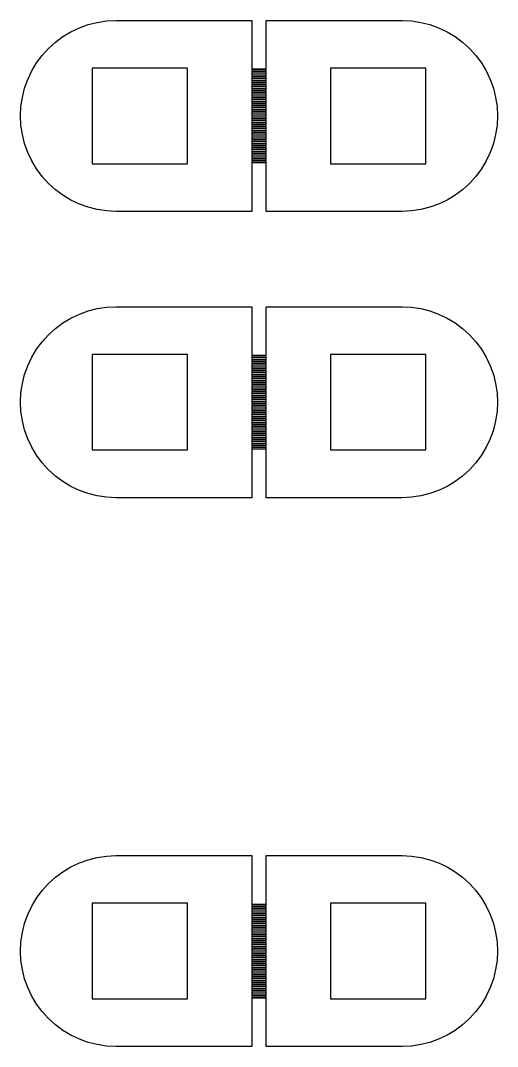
# Model space of a CAD drawing. Extents: x -16 to 83, y -18 to 83.
# Drawn here: x 18.5 to 28.5, y 7 to 28.5 of the extents above; entities that cross this region are included whole.
import ezdxf

# ---------------------------------------------------------------- set-up
doc = ezdxf.new("R2010")
doc.units = 0

msp = doc.modelspace()

# ---------------------------------------------------------------- linework, layer by layer
for p, q in [((19.7346, 28.3477), (19.9194, 28.4139)), ((19.9194, 28.4139), (20.1098, 28.4616)), ((20.1098, 28.4616), (20.304, 28.4904)), ((20.304, 28.4904), (20.5, 28.5)), ((20.5, 28.5), (23.35, 28.5)), ((23.35, 28.5), (23.35, 27.485)), ((23.65, 27.485), (23.65, 28.5)), ((23.65, 28.5), (26.5, 28.5)), ((26.5, 28.5), (26.696, 28.4904)), ((26.696, 28.4904), (26.8902, 28.4616)), ((26.8902, 28.4616), (27.0806, 28.4139)), ((27.0806, 28.4139), (27.2654, 28.3477)), ((19.3889, 28.1629), (19.5572, 28.2638)), ((19.5572, 28.2638), (19.7346, 28.3477)), ((27.2654, 28.3477), (27.4428, 28.2638)), ((27.4428, 28.2638), (27.6111, 28.1629)), ((19.0858, 27.9142), (19.2312, 28.046)), ((19.2312, 28.046), (19.3889, 28.1629)), ((27.6111, 28.1629), (27.7688, 28.046)), ((27.7688, 28.046), (27.9142, 27.9142)), ((18.8371, 27.6111), (18.954, 27.7688)), ((18.954, 27.7688), (19.0858, 27.9142)), ((27.9142, 27.9142), (28.046, 27.7688)), ((28.046, 27.7688), (28.1629, 27.6111)), ((18.7362, 27.4428), (18.8371, 27.6111)), ((28.1629, 27.6111), (28.2638, 27.4428)), ((18.6523, 27.2654), (18.7362, 27.4428)), ((22, 27.5), (20, 27.5)), ((20, 27.5), (20, 25.5)), ((22, 25.5), (22, 27.5)), ((23.35, 27.485), (23.65, 27.485)), ((23.65, 27.475), (23.35, 27.475)), ((23.35, 27.475), (23.35, 27.445)), ((23.35, 27.445), (23.65, 27.445)), ((23.65, 27.435), (23.35, 27.435)), ((23.35, 27.435), (23.35, 27.405)), ((23.35, 27.405), (23.65, 27.405)), ((23.65, 27.395), (23.35, 27.395)), ((23.35, 27.395), (23.35, 27.365)), ((23.35, 27.365), (23.65, 27.365)), ((23.65, 27.355), (23.35, 27.355)), ((23.35, 27.355), (23.35, 27.325)), ((23.35, 27.325), (23.65, 27.325)), ((23.65, 27.315), (23.35, 27.315)), ((23.35, 27.315), (23.35, 27.285)), ((23.65, 27.445), (23.65, 27.475)), ((23.65, 27.405), (23.65, 27.435)), ((23.65, 27.365), (23.65, 27.395)), ((23.65, 27.325), (23.65, 27.355)), ((23.65, 27.285), (23.65, 27.315)), ((27, 27.5), (25, 27.5)), ((25, 27.5), (25, 25.5)), ((27, 25.5), (27, 27.5)), ((28.2638, 27.4428), (28.3477, 27.2654)), ((18.5861, 27.0806), (18.6523, 27.2654)), ((23.35, 27.285), (23.65, 27.285)), ((23.65, 27.275), (23.35, 27.275)), ((23.35, 27.275), (23.35, 27.245)), ((23.35, 27.245), (23.65, 27.245)), ((23.65, 27.235), (23.35, 27.235)), ((23.35, 27.235), (23.35, 27.205)), ((23.35, 27.205), (23.65, 27.205)), ((23.65, 27.195), (23.35, 27.195)), ((23.35, 27.195), (23.35, 27.165)), ((23.35, 27.165), (23.65, 27.165)), ((23.65, 27.155), (23.35, 27.155)), ((23.35, 27.155), (23.35, 27.125)), ((23.35, 27.125), (23.65, 27.125)), ((23.65, 27.115), (23.35, 27.115)), ((23.35, 27.115), (23.35, 27.085)), ((23.65, 27.245), (23.65, 27.275)), ((23.65, 27.205), (23.65, 27.235)), ((23.65, 27.165), (23.65, 27.195)), ((23.65, 27.125), (23.65, 27.155)), ((23.65, 27.085), (23.65, 27.115)), ((28.3477, 27.2654), (28.4139, 27.0806)), ((18.5096, 26.696), (18.5384, 26.8902)), ((18.5384, 26.8902), (18.5861, 27.0806)), ((23.35, 27.085), (23.65, 27.085)), ((23.65, 27.075), (23.35, 27.075)), ((23.35, 27.075), (23.35, 27.045)), ((23.35, 27.045), (23.65, 27.045)), ((23.65, 27.035), (23.35, 27.035)), ((23.35, 27.035), (23.35, 27.005)), ((23.35, 27.005), (23.65, 27.005)), ((23.65, 26.995), (23.35, 26.995)), ((23.35, 26.995), (23.35, 26.965)), ((23.35, 26.965), (23.65, 26.965)), ((23.65, 26.955), (23.35, 26.955)), ((23.35, 26.955), (23.35, 26.925)), ((23.35, 26.925), (23.65, 26.925)), ((23.65, 26.915), (23.35, 26.915)), ((23.35, 26.915), (23.35, 26.885)), ((23.35, 26.885), (23.65, 26.885)), ((23.65, 26.875), (23.35, 26.875)), ((23.35, 26.875), (23.35, 26.845)), ((23.65, 27.045), (23.65, 27.075)), ((23.65, 27.005), (23.65, 27.035)), ((23.65, 26.965), (23.65, 26.995)), ((23.65, 26.925), (23.65, 26.955)), ((23.65, 26.885), (23.65, 26.915)), ((23.65, 26.845), (23.65, 26.875)), ((28.4139, 27.0806), (28.4616, 26.8902)), ((28.4616, 26.8902), (28.4904, 26.696)), ((18.5, 26.5), (18.5096, 26.696)), ((23.35, 26.845), (23.65, 26.845)), ((23.65, 26.835), (23.35, 26.835)), ((23.35, 26.835), (23.35, 26.805)), ((23.35, 26.805), (23.65, 26.805)), ((23.65, 26.795), (23.35, 26.795)), ((23.35, 26.795), (23.35, 26.765)), ((23.35, 26.765), (23.65, 26.765)), ((23.65, 26.755), (23.35, 26.755)), ((23.35, 26.755), (23.35, 26.725)), ((23.35, 26.725), (23.65, 26.725)), ((23.65, 26.715), (23.35, 26.715)), ((23.35, 26.715), (23.35, 26.685)), ((23.35, 26.685), (23.65, 26.685)), ((23.65, 26.675), (23.35, 26.675)), ((23.35, 26.675), (23.35, 26.645)), ((23.65, 26.805), (23.65, 26.835)), ((23.65, 26.765), (23.65, 26.795)), ((23.65, 26.725), (23.65, 26.755)), ((23.65, 26.685), (23.65, 26.715)), ((23.65, 26.645), (23.65, 26.675)), ((28.4904, 26.696), (28.5, 26.5)), ((18.5096, 26.304), (18.5, 26.5)), ((23.35, 26.645), (23.65, 26.645)), ((23.65, 26.635), (23.35, 26.635)), ((23.35, 26.635), (23.35, 26.605)), ((23.35, 26.605), (23.65, 26.605)), ((23.65, 26.595), (23.35, 26.595)), ((23.35, 26.595), (23.35, 26.565)), ((23.35, 26.565), (23.65, 26.565)), ((23.65, 26.555), (23.35, 26.555)), ((23.35, 26.555), (23.35, 26.525)), ((23.35, 26.525), (23.65, 26.525)), ((23.65, 26.515), (23.35, 26.515)), ((23.35, 26.515), (23.35, 26.485)), ((23.35, 26.485), (23.65, 26.485)), ((23.65, 26.475), (23.35, 26.475)), ((23.35, 26.475), (23.35, 26.445)), ((23.35, 26.445), (23.65, 26.445)), ((23.65, 26.605), (23.65, 26.635)), ((23.65, 26.565), (23.65, 26.595)), ((23.65, 26.525), (23.65, 26.555)), ((23.65, 26.485), (23.65, 26.515)), ((23.65, 26.445), (23.65, 26.475)), ((28.5, 26.5), (28.4904, 26.304)), ((18.5384, 26.1098), (18.5096, 26.304)), ((23.65, 26.435), (23.35, 26.435)), ((23.35, 26.435), (23.35, 26.405)), ((23.35, 26.405), (23.65, 26.405)), ((23.65, 26.395), (23.35, 26.395)), ((23.35, 26.395), (23.35, 26.365)), ((23.35, 26.365), (23.65, 26.365)), ((23.65, 26.355), (23.35, 26.355)), ((23.35, 26.355), (23.35, 26.325)), ((23.35, 26.325), (23.65, 26.325)), ((23.65, 26.315), (23.35, 26.315)), ((23.35, 26.315), (23.35, 26.285)), ((23.35, 26.285), (23.65, 26.285)), ((23.65, 26.275), (23.35, 26.275)), ((23.35, 26.275), (23.35, 26.245)), ((23.35, 26.245), (23.65, 26.245)), ((23.65, 26.235), (23.35, 26.235)), ((23.35, 26.235), (23.35, 26.205)), ((23.65, 26.405), (23.65, 26.435)), ((23.65, 26.365), (23.65, 26.395)), ((23.65, 26.325), (23.65, 26.355)), ((23.65, 26.285), (23.65, 26.315)), ((23.65, 26.245), (23.65, 26.275)), ((23.65, 26.205), (23.65, 26.235)), ((28.4904, 26.304), (28.4616, 26.1098)), ((18.5861, 25.9194), (18.5384, 26.1098)), ((23.35, 26.205), (23.65, 26.205)), ((23.65, 26.195), (23.35, 26.195)), ((23.35, 26.195), (23.35, 26.165)), ((23.35, 26.165), (23.65, 26.165)), ((23.65, 26.155), (23.35, 26.155)), ((23.35, 26.155), (23.35, 26.125)), ((23.35, 26.125), (23.65, 26.125)), ((23.65, 26.115), (23.35, 26.115)), ((23.35, 26.115), (23.35, 26.085)), ((23.35, 26.085), (23.65, 26.085)), ((23.65, 26.075), (23.35, 26.075)), ((23.35, 26.075), (23.35, 26.045)), ((23.35, 26.045), (23.65, 26.045)), ((23.65, 26.035), (23.35, 26.035)), ((23.35, 26.035), (23.35, 26.005)), ((23.65, 26.165), (23.65, 26.195)), ((23.65, 26.125), (23.65, 26.155)), ((23.65, 26.085), (23.65, 26.115)), ((23.65, 26.045), (23.65, 26.075)), ((23.65, 26.005), (23.65, 26.035)), ((28.4616, 26.1098), (28.4139, 25.9194)), ((18.6523, 25.7346), (18.5861, 25.9194)), ((23.35, 26.005), (23.65, 26.005)), ((23.65, 25.995), (23.35, 25.995)), ((23.35, 25.995), (23.35, 25.965)), ((23.35, 25.965), (23.65, 25.965)), ((23.65, 25.955), (23.35, 25.955)), ((23.35, 25.955), (23.35, 25.925)), ((23.35, 25.925), (23.65, 25.925)), ((23.65, 25.915), (23.35, 25.915)), ((23.35, 25.915), (23.35, 25.885)), ((23.35, 25.885), (23.65, 25.885)), ((23.65, 25.875), (23.35, 25.875)), ((23.35, 25.875), (23.35, 25.845)), ((23.35, 25.845), (23.65, 25.845)), ((23.65, 25.835), (23.35, 25.835)), ((23.35, 25.835), (23.35, 25.805)), ((23.35, 25.805), (23.65, 25.805)), ((23.65, 25.965), (23.65, 25.995)), ((23.65, 25.925), (23.65, 25.955)), ((23.65, 25.885), (23.65, 25.915)), ((23.65, 25.845), (23.65, 25.875)), ((23.65, 25.805), (23.65, 25.835)), ((28.4139, 25.9194), (28.3477, 25.7346)), ((18.7362, 25.5572), (18.6523, 25.7346)), ((23.65, 25.795), (23.35, 25.795)), ((23.35, 25.795), (23.35, 25.765)), ((23.35, 25.765), (23.65, 25.765)), ((23.65, 25.755), (23.35, 25.755)), ((23.35, 25.755), (23.35, 25.725)), ((23.35, 25.725), (23.65, 25.725)), ((23.65, 25.715), (23.35, 25.715)), ((23.35, 25.715), (23.35, 25.685)), ((23.35, 25.685), (23.65, 25.685)), ((23.65, 25.675), (23.35, 25.675)), ((23.35, 25.675), (23.35, 25.645)), ((23.35, 25.645), (23.65, 25.645)), ((23.65, 25.635), (23.35, 25.635)), ((23.35, 25.635), (23.35, 25.605)), ((23.35, 25.605), (23.65, 25.605)), ((23.65, 25.595), (23.35, 25.595)), ((23.35, 25.595), (23.35, 25.565)), ((23.65, 25.765), (23.65, 25.795)), ((23.65, 25.725), (23.65, 25.755)), ((23.65, 25.685), (23.65, 25.715)), ((23.65, 25.645), (23.65, 25.675)), ((23.65, 25.605), (23.65, 25.635)), ((23.65, 25.565), (23.65, 25.595)), ((28.3477, 25.7346), (28.2638, 25.5572)), ((18.8371, 25.3889), (18.7362, 25.5572)), ((18.954, 25.2312), (18.8371, 25.3889)), ((20, 25.5), (22, 25.5)), ((23.35, 25.565), (23.65, 25.565)), ((23.65, 25.555), (23.35, 25.555)), ((23.35, 25.555), (23.35, 25.525)), ((23.35, 25.525), (23.65, 25.525)), ((23.65, 25.515), (23.35, 25.515)), ((23.35, 25.515), (23.35, 24.5)), ((23.65, 25.525), (23.65, 25.555)), ((23.65, 24.5), (23.65, 25.515)), ((25, 25.5), (27, 25.5)), ((28.1629, 25.3889), (28.046, 25.2312)), ((28.2638, 25.5572), (28.1629, 25.3889)), ((19.0858, 25.0858), (18.954, 25.2312)), ((28.046, 25.2312), (27.9142, 25.0858)), ((19.2312, 24.954), (19.0858, 25.0858)), ((19.3889, 24.8371), (19.2312, 24.954)), ((27.7688, 24.954), (27.6111, 24.8371)), ((27.9142, 25.0858), (27.7688, 24.954)), ((19.5572, 24.7362), (19.3889, 24.8371)), ((19.7346, 24.6523), (19.5572, 24.7362)), ((27.4428, 24.7362), (27.2654, 24.6523)), ((27.6111, 24.8371), (27.4428, 24.7362)), ((19.9194, 24.5861), (19.7346, 24.6523)), ((20.1098, 24.5384), (19.9194, 24.5861)), ((20.304, 24.5096), (20.1098, 24.5384)), ((26.8902, 24.5384), (26.696, 24.5096)), ((27.0806, 24.5861), (26.8902, 24.5384)), ((27.2654, 24.6523), (27.0806, 24.5861)), ((20.5, 24.5), (20.304, 24.5096)), ((23.35, 24.5), (20.5, 24.5)), ((26.5, 24.5), (23.65, 24.5)), ((26.696, 24.5096), (26.5, 24.5)), ((19.7346, 22.3477), (19.9194, 22.4139)), ((19.9194, 22.4139), (20.1098, 22.4616)), ((20.1098, 22.4616), (20.304, 22.4904)), ((20.304, 22.4904), (20.5, 22.5)), ((20.5, 22.5), (23.35, 22.5)), ((23.35, 22.5), (23.35, 21.485)), ((23.65, 21.485), (23.65, 22.5)), ((23.65, 22.5), (26.5, 22.5)), ((26.5, 22.5), (26.696, 22.4904)), ((26.696, 22.4904), (26.8902, 22.4616)), ((26.8902, 22.4616), (27.0806, 22.4139)), ((27.0806, 22.4139), (27.2654, 22.3477)), ((19.2312, 22.046), (19.3889, 22.1629)), ((19.3889, 22.1629), (19.5572, 22.2638)), ((19.5572, 22.2638), (19.7346, 22.3477)), ((27.2654, 22.3477), (27.4428, 22.2638)), ((27.4428, 22.2638), (27.6111, 22.1629)), ((27.6111, 22.1629), (27.7688, 22.046)), ((19.0858, 21.9142), (19.2312, 22.046)), ((27.7688, 22.046), (27.9142, 21.9142)), ((18.8371, 21.6111), (18.954, 21.7688)), ((18.954, 21.7688), (19.0858, 21.9142)), ((27.9142, 21.9142), (28.046, 21.7688)), ((28.046, 21.7688), (28.1629, 21.6111)), ((18.7362, 21.4428), (18.8371, 21.6111)), ((22, 21.5), (20, 21.5)), ((20, 21.5), (20, 19.5)), ((22, 19.5), (22, 21.5)), ((27, 21.5), (25, 21.5)), ((25, 21.5), (25, 19.5)), ((27, 19.5), (27, 21.5)), ((28.1629, 21.6111), (28.2638, 21.4428)), ((18.6523, 21.2654), (18.7362, 21.4428)), ((23.35, 21.485), (23.65, 21.485)), ((23.65, 21.475), (23.35, 21.475)), ((23.35, 21.475), (23.35, 21.445)), ((23.35, 21.445), (23.65, 21.445)), ((23.65, 21.435), (23.35, 21.435)), ((23.35, 21.435), (23.35, 21.405)), ((23.35, 21.405), (23.65, 21.405)), ((23.65, 21.395), (23.35, 21.395)), ((23.35, 21.395), (23.35, 21.365)), ((23.35, 21.365), (23.65, 21.365)), ((23.65, 21.355), (23.35, 21.355)), ((23.35, 21.355), (23.35, 21.325)), ((23.35, 21.325), (23.65, 21.325)), ((23.65, 21.315), (23.35, 21.315)), ((23.35, 21.315), (23.35, 21.285)), ((23.35, 21.285), (23.65, 21.285)), ((23.65, 21.445), (23.65, 21.475)), ((23.65, 21.405), (23.65, 21.435)), ((23.65, 21.365), (23.65, 21.395)), ((23.65, 21.325), (23.65, 21.355)), ((23.65, 21.285), (23.65, 21.315)), ((28.2638, 21.4428), (28.3477, 21.2654)), ((18.5384, 20.8902), (18.5861, 21.0806)), ((18.5861, 21.0806), (18.6523, 21.2654)), ((23.65, 21.275), (23.35, 21.275)), ((23.35, 21.275), (23.35, 21.245)), ((23.35, 21.245), (23.65, 21.245)), ((23.65, 21.235), (23.35, 21.235)), ((23.35, 21.235), (23.35, 21.205)), ((23.35, 21.205), (23.65, 21.205)), ((23.65, 21.195), (23.35, 21.195)), ((23.35, 21.195), (23.35, 21.165)), ((23.35, 21.165), (23.65, 21.165)), ((23.65, 21.155), (23.35, 21.155)), ((23.35, 21.155), (23.35, 21.125)), ((23.35, 21.125), (23.65, 21.125)), ((23.65, 21.115), (23.35, 21.115)), ((23.35, 21.115), (23.35, 21.085)), ((23.35, 21.085), (23.65, 21.085)), ((23.65, 21.075), (23.35, 21.075)), ((23.35, 21.075), (23.35, 21.045)), ((23.65, 21.245), (23.65, 21.275)), ((23.65, 21.205), (23.65, 21.235)), ((23.65, 21.165), (23.65, 21.195)), ((23.65, 21.125), (23.65, 21.155)), ((23.65, 21.085), (23.65, 21.115)), ((23.65, 21.045), (23.65, 21.075)), ((28.3477, 21.2654), (28.4139, 21.0806)), ((28.4139, 21.0806), (28.4616, 20.8902)), ((18.5096, 20.696), (18.5384, 20.8902)), ((23.35, 21.045), (23.65, 21.045)), ((23.65, 21.035), (23.35, 21.035)), ((23.35, 21.035), (23.35, 21.005)), ((23.35, 21.005), (23.65, 21.005)), ((23.65, 20.995), (23.35, 20.995)), ((23.35, 20.995), (23.35, 20.965)), ((23.35, 20.965), (23.65, 20.965)), ((23.65, 20.955), (23.35, 20.955)), ((23.35, 20.955), (23.35, 20.925)), ((23.35, 20.925), (23.65, 20.925)), ((23.65, 20.915), (23.35, 20.915)), ((23.35, 20.915), (23.35, 20.885)), ((23.35, 20.885), (23.65, 20.885)), ((23.65, 20.875), (23.35, 20.875)), ((23.35, 20.875), (23.35, 20.845)), ((23.65, 21.005), (23.65, 21.035)), ((23.65, 20.965), (23.65, 20.995)), ((23.65, 20.925), (23.65, 20.955)), ((23.65, 20.885), (23.65, 20.915)), ((23.65, 20.845), (23.65, 20.875)), ((28.4616, 20.8902), (28.4904, 20.696)), ((18.5, 20.5), (18.5096, 20.696)), ((23.35, 20.845), (23.65, 20.845)), ((23.65, 20.835), (23.35, 20.835)), ((23.35, 20.835), (23.35, 20.805)), ((23.35, 20.805), (23.65, 20.805)), ((23.65, 20.795), (23.35, 20.795)), ((23.35, 20.795), (23.35, 20.765)), ((23.35, 20.765), (23.65, 20.765)), ((23.65, 20.755), (23.35, 20.755)), ((23.35, 20.755), (23.35, 20.725)), ((23.35, 20.725), (23.65, 20.725)), ((23.65, 20.715), (23.35, 20.715)), ((23.35, 20.715), (23.35, 20.685)), ((23.35, 20.685), (23.65, 20.685)), ((23.65, 20.675), (23.35, 20.675)), ((23.35, 20.675), (23.35, 20.645)), ((23.35, 20.645), (23.65, 20.645)), ((23.65, 20.805), (23.65, 20.835)), ((23.65, 20.765), (23.65, 20.795)), ((23.65, 20.725), (23.65, 20.755)), ((23.65, 20.685), (23.65, 20.715)), ((23.65, 20.645), (23.65, 20.675)), ((28.4904, 20.696), (28.5, 20.5)), ((18.5096, 20.304), (18.5, 20.5)), ((23.65, 20.635), (23.35, 20.635)), ((23.35, 20.635), (23.35, 20.605)), ((23.35, 20.605), (23.65, 20.605)), ((23.65, 20.595), (23.35, 20.595)), ((23.35, 20.595), (23.35, 20.565)), ((23.35, 20.565), (23.65, 20.565)), ((23.65, 20.555), (23.35, 20.555)), ((23.35, 20.555), (23.35, 20.525)), ((23.35, 20.525), (23.65, 20.525)), ((23.65, 20.515), (23.35, 20.515)), ((23.35, 20.515), (23.35, 20.485)), ((23.35, 20.485), (23.65, 20.485)), ((23.65, 20.475), (23.35, 20.475)), ((23.35, 20.475), (23.35, 20.445)), ((23.35, 20.445), (23.65, 20.445)), ((23.65, 20.435), (23.35, 20.435)), ((23.35, 20.435), (23.35, 20.405)), ((23.65, 20.605), (23.65, 20.635)), ((23.65, 20.565), (23.65, 20.595)), ((23.65, 20.525), (23.65, 20.555)), ((23.65, 20.485), (23.65, 20.515)), ((23.65, 20.445), (23.65, 20.475)), ((23.65, 20.405), (23.65, 20.435)), ((28.5, 20.5), (28.4904, 20.304)), ((18.5384, 20.1098), (18.5096, 20.304)), ((23.35, 20.405), (23.65, 20.405)), ((23.65, 20.395), (23.35, 20.395)), ((23.35, 20.395), (23.35, 20.365)), ((23.35, 20.365), (23.65, 20.365)), ((23.65, 20.355), (23.35, 20.355)), ((23.35, 20.355), (23.35, 20.325)), ((23.35, 20.325), (23.65, 20.325)), ((23.65, 20.315), (23.35, 20.315)), ((23.35, 20.315), (23.35, 20.285)), ((23.35, 20.285), (23.65, 20.285)), ((23.65, 20.275), (23.35, 20.275)), ((23.35, 20.275), (23.35, 20.245)), ((23.35, 20.245), (23.65, 20.245)), ((23.65, 20.235), (23.35, 20.235)), ((23.35, 20.235), (23.35, 20.205)), ((23.65, 20.365), (23.65, 20.395)), ((23.65, 20.325), (23.65, 20.355)), ((23.65, 20.285), (23.65, 20.315)), ((23.65, 20.245), (23.65, 20.275)), ((23.65, 20.205), (23.65, 20.235)), ((28.4904, 20.304), (28.4616, 20.1098)), ((18.5861, 19.9194), (18.5384, 20.1098)), ((23.35, 20.205), (23.65, 20.205)), ((23.65, 20.195), (23.35, 20.195)), ((23.35, 20.195), (23.35, 20.165)), ((23.35, 20.165), (23.65, 20.165)), ((23.65, 20.155), (23.35, 20.155)), ((23.35, 20.155), (23.35, 20.125)), ((23.35, 20.125), (23.65, 20.125)), ((23.65, 20.115), (23.35, 20.115)), ((23.35, 20.115), (23.35, 20.085)), ((23.35, 20.085), (23.65, 20.085)), ((23.65, 20.075), (23.35, 20.075)), ((23.35, 20.075), (23.35, 20.045)), ((23.35, 20.045), (23.65, 20.045)), ((23.65, 20.035), (23.35, 20.035)), ((23.35, 20.035), (23.35, 20.005)), ((23.35, 20.005), (23.65, 20.005)), ((23.65, 19.995), (23.35, 19.995)), ((23.35, 19.995), (23.35, 19.965)), ((23.65, 20.165), (23.65, 20.195)), ((23.65, 20.125), (23.65, 20.155)), ((23.65, 20.085), (23.65, 20.115)), ((23.65, 20.045), (23.65, 20.075)), ((23.65, 20.005), (23.65, 20.035)), ((23.65, 19.965), (23.65, 19.995)), ((28.4616, 20.1098), (28.4139, 19.9194)), ((18.6523, 19.7346), (18.5861, 19.9194)), ((23.35, 19.965), (23.65, 19.965)), ((23.65, 19.955), (23.35, 19.955)), ((23.35, 19.955), (23.35, 19.925)), ((23.35, 19.925), (23.65, 19.925)), ((23.65, 19.915), (23.35, 19.915)), ((23.35, 19.915), (23.35, 19.885)), ((23.35, 19.885), (23.65, 19.885)), ((23.65, 19.875), (23.35, 19.875)), ((23.35, 19.875), (23.35, 19.845)), ((23.35, 19.845), (23.65, 19.845)), ((23.65, 19.835), (23.35, 19.835)), ((23.35, 19.835), (23.35, 19.805)), ((23.35, 19.805), (23.65, 19.805)), ((23.65, 19.795), (23.35, 19.795)), ((23.35, 19.795), (23.35, 19.765)), ((23.65, 19.925), (23.65, 19.955)), ((23.65, 19.885), (23.65, 19.915)), ((23.65, 19.845), (23.65, 19.875)), ((23.65, 19.805), (23.65, 19.835)), ((23.65, 19.765), (23.65, 19.795)), ((28.4139, 19.9194), (28.3477, 19.7346)), ((18.7362, 19.5572), (18.6523, 19.7346)), ((23.35, 19.765), (23.65, 19.765)), ((23.65, 19.755), (23.35, 19.755)), ((23.35, 19.755), (23.35, 19.725)), ((23.35, 19.725), (23.65, 19.725)), ((23.65, 19.715), (23.35, 19.715)), ((23.35, 19.715), (23.35, 19.685)), ((23.35, 19.685), (23.65, 19.685)), ((23.65, 19.675), (23.35, 19.675)), ((23.35, 19.675), (23.35, 19.645)), ((23.35, 19.645), (23.65, 19.645)), ((23.65, 19.635), (23.35, 19.635)), ((23.35, 19.635), (23.35, 19.605)), ((23.35, 19.605), (23.65, 19.605)), ((23.65, 19.595), (23.35, 19.595)), ((23.35, 19.595), (23.35, 19.565)), ((23.35, 19.565), (23.65, 19.565)), ((23.65, 19.725), (23.65, 19.755)), ((23.65, 19.685), (23.65, 19.715)), ((23.65, 19.645), (23.65, 19.675)), ((23.65, 19.605), (23.65, 19.635)), ((23.65, 19.565), (23.65, 19.595)), ((28.3477, 19.7346), (28.2638, 19.5572)), ((18.8371, 19.3889), (18.7362, 19.5572)), ((18.954, 19.2312), (18.8371, 19.3889)), ((20, 19.5), (22, 19.5)), ((23.65, 19.555), (23.35, 19.555)), ((23.35, 19.555), (23.35, 19.525)), ((23.35, 19.525), (23.65, 19.525)), ((23.65, 19.515), (23.35, 19.515)), ((23.35, 19.515), (23.35, 18.5)), ((23.65, 19.525), (23.65, 19.555)), ((23.65, 18.5), (23.65, 19.515)), ((25, 19.5), (27, 19.5)), ((28.1629, 19.3889), (28.046, 19.2312)), ((28.2638, 19.5572), (28.1629, 19.3889)), ((19.0858, 19.0858), (18.954, 19.2312)), ((28.046, 19.2312), (27.9142, 19.0858)), ((19.2312, 18.954), (19.0858, 19.0858)), ((19.3889, 18.8371), (19.2312, 18.954)), ((27.7688, 18.954), (27.6111, 18.8371)), ((27.9142, 19.0858), (27.7688, 18.954)), ((19.5572, 18.7362), (19.3889, 18.8371)), ((19.7346, 18.6523), (19.5572, 18.7362)), ((27.4428, 18.7362), (27.2654, 18.6523)), ((27.6111, 18.8371), (27.4428, 18.7362)), ((19.9194, 18.5861), (19.7346, 18.6523)), ((20.1098, 18.5384), (19.9194, 18.5861)), ((20.304, 18.5096), (20.1098, 18.5384)), ((20.5, 18.5), (20.304, 18.5096)), ((23.35, 18.5), (20.5, 18.5)), ((26.5, 18.5), (23.65, 18.5)), ((26.696, 18.5096), (26.5, 18.5)), ((26.8902, 18.5384), (26.696, 18.5096)), ((27.0806, 18.5861), (26.8902, 18.5384)), ((27.2654, 18.6523), (27.0806, 18.5861)), ((20.1098, 10.9616), (20.304, 10.9904)), ((20.304, 10.9904), (20.5, 11)), ((20.5, 11), (23.35, 11)), ((23.35, 11), (23.35, 9.98499)), ((23.65, 9.98499), (23.65, 11)), ((23.65, 11), (26.5, 11)), ((26.5, 11), (26.696, 10.9904)), ((26.696, 10.9904), (26.8902, 10.9616)), ((19.3889, 10.6629), (19.5572, 10.7638)), ((19.5572, 10.7638), (19.7346, 10.8477)), ((19.7346, 10.8477), (19.9194, 10.9139)), ((19.9194, 10.9139), (20.1098, 10.9616)), ((26.8902, 10.9616), (27.0806, 10.9139)), ((27.0806, 10.9139), (27.2654, 10.8477)), ((27.2654, 10.8477), (27.4428, 10.7638)), ((27.4428, 10.7638), (27.6111, 10.6629)), ((19.0858, 10.4142), (19.2312, 10.546)), ((19.2312, 10.546), (19.3889, 10.6629)), ((27.6111, 10.6629), (27.7688, 10.546)), ((27.7688, 10.546), (27.9142, 10.4142)), ((18.954, 10.2688), (19.0858, 10.4142)), ((27.9142, 10.4142), (28.046, 10.2688)), ((18.7362, 9.94278), (18.8371, 10.1111)), ((18.8371, 10.1111), (18.954, 10.2688)), ((28.046, 10.2688), (28.1629, 10.1111)), ((28.1629, 10.1111), (28.2638, 9.94278)), ((18.6523, 9.76537), (18.7362, 9.94278)), ((22, 10), (20, 10)), ((20, 10), (20, 8)), ((22, 8), (22, 10)), ((23.35, 9.98499), (23.65, 9.98499)), ((23.65, 9.97499), (23.35, 9.97499)), ((23.35, 9.97499), (23.35, 9.94499)), ((23.35, 9.94499), (23.65, 9.94499)), ((23.65, 9.935), (23.35, 9.935)), ((23.35, 9.935), (23.35, 9.905)), ((23.35, 9.905), (23.65, 9.905)), ((23.65, 9.89499), (23.35, 9.89499)), ((23.35, 9.89499), (23.35, 9.86499)), ((23.65, 9.94499), (23.65, 9.97499)), ((23.65, 9.905), (23.65, 9.935)), ((23.65, 9.86499), (23.65, 9.89499)), ((27, 10), (25, 10)), ((25, 10), (25, 8)), ((27, 8), (27, 10)), ((28.2638, 9.94278), (28.3477, 9.76537)), ((18.5861, 9.58057), (18.6523, 9.76537)), ((23.35, 9.86499), (23.65, 9.86499)), ((23.65, 9.855), (23.35, 9.855)), ((23.35, 9.855), (23.35, 9.825)), ((23.35, 9.825), (23.65, 9.825)), ((23.65, 9.81499), (23.35, 9.81499)), ((23.35, 9.81499), (23.35, 9.78499)), ((23.35, 9.78499), (23.65, 9.78499)), ((23.65, 9.77499), (23.35, 9.77499)), ((23.35, 9.77499), (23.35, 9.745)), ((23.35, 9.745), (23.65, 9.745)), ((23.65, 9.73499), (23.35, 9.73499)), ((23.35, 9.73499), (23.35, 9.70499)), ((23.35, 9.70499), (23.65, 9.70499)), ((23.65, 9.69499), (23.35, 9.69499)), ((23.35, 9.69499), (23.35, 9.66499)), ((23.65, 9.825), (23.65, 9.855)), ((23.65, 9.78499), (23.65, 9.81499)), ((23.65, 9.745), (23.65, 9.77499)), ((23.65, 9.70499), (23.65, 9.73499)), ((23.65, 9.66499), (23.65, 9.69499)), ((28.3477, 9.76537), (28.4139, 9.58057)), ((18.5384, 9.39017), (18.5861, 9.58057)), ((23.35, 9.66499), (23.65, 9.66499)), ((23.65, 9.655), (23.35, 9.655)), ((23.35, 9.655), (23.35, 9.625)), ((23.35, 9.625), (23.65, 9.625)), ((23.65, 9.61499), (23.35, 9.61499)), ((23.35, 9.61499), (23.35, 9.58499)), ((23.35, 9.58499), (23.65, 9.58499)), ((23.65, 9.575), (23.35, 9.575)), ((23.35, 9.575), (23.35, 9.545)), ((23.35, 9.545), (23.65, 9.545)), ((23.65, 9.53499), (23.35, 9.53499)), ((23.35, 9.53499), (23.35, 9.50499)), ((23.35, 9.50499), (23.65, 9.50499)), ((23.65, 9.495), (23.35, 9.495)), ((23.35, 9.495), (23.35, 9.465)), ((23.35, 9.465), (23.65, 9.465)), ((23.65, 9.625), (23.65, 9.655)), ((23.65, 9.58499), (23.65, 9.61499)), ((23.65, 9.545), (23.65, 9.575)), ((23.65, 9.50499), (23.65, 9.53499)), ((23.65, 9.465), (23.65, 9.495)), ((28.4139, 9.58057), (28.4616, 9.39017)), ((18.5096, 9.19603), (18.5384, 9.39017)), ((23.65, 9.45499), (23.35, 9.45499)), ((23.35, 9.45499), (23.35, 9.42499)), ((23.35, 9.42499), (23.65, 9.42499)), ((23.65, 9.41499), (23.35, 9.41499)), ((23.35, 9.41499), (23.35, 9.38499)), ((23.35, 9.38499), (23.65, 9.38499)), ((23.65, 9.375), (23.35, 9.375)), ((23.35, 9.375), (23.35, 9.34499)), ((23.35, 9.34499), (23.65, 9.34499)), ((23.65, 9.33499), (23.35, 9.33499)), ((23.35, 9.33499), (23.35, 9.30499)), ((23.35, 9.30499), (23.65, 9.30499)), ((23.65, 9.295), (23.35, 9.295)), ((23.35, 9.295), (23.35, 9.265)), ((23.35, 9.265), (23.65, 9.265)), ((23.65, 9.25499), (23.35, 9.25499)), ((23.35, 9.25499), (23.35, 9.22499)), ((23.65, 9.42499), (23.65, 9.45499)), ((23.65, 9.38499), (23.65, 9.41499)), ((23.65, 9.34499), (23.65, 9.375)), ((23.65, 9.30499), (23.65, 9.33499)), ((23.65, 9.265), (23.65, 9.295)), ((23.65, 9.22499), (23.65, 9.25499)), ((28.4616, 9.39017), (28.4904, 9.19603)), ((18.5, 9), (18.5096, 9.19603)), ((23.35, 9.22499), (23.65, 9.22499)), ((23.65, 9.215), (23.35, 9.215)), ((23.35, 9.215), (23.35, 9.185)), ((23.35, 9.185), (23.65, 9.185)), ((23.65, 9.17499), (23.35, 9.17499)), ((23.35, 9.17499), (23.35, 9.14499)), ((23.35, 9.14499), (23.65, 9.14499)), ((23.65, 9.13499), (23.35, 9.13499)), ((23.35, 9.13499), (23.35, 9.105)), ((23.35, 9.105), (23.65, 9.105)), ((23.65, 9.09499), (23.35, 9.09499)), ((23.35, 9.09499), (23.35, 9.06499)), ((23.35, 9.06499), (23.65, 9.06499)), ((23.65, 9.05499), (23.35, 9.05499)), ((23.35, 9.05499), (23.35, 9.02499)), ((23.65, 9.185), (23.65, 9.215)), ((23.65, 9.14499), (23.65, 9.17499)), ((23.65, 9.105), (23.65, 9.13499)), ((23.65, 9.06499), (23.65, 9.09499)), ((23.65, 9.02499), (23.65, 9.05499)), ((28.4904, 9.19603), (28.5, 9)), ((18.5096, 8.80397), (18.5, 9)), ((23.35, 9.02499), (23.65, 9.02499)), ((23.65, 9.015), (23.35, 9.015)), ((23.35, 9.015), (23.35, 8.985)), ((23.35, 8.985), (23.65, 8.985)), ((23.65, 8.97501), (23.35, 8.97501)), ((23.35, 8.97501), (23.35, 8.94501)), ((23.35, 8.94501), (23.65, 8.94501)), ((23.65, 8.93501), (23.35, 8.93501)), ((23.35, 8.93501), (23.35, 8.90501)), ((23.35, 8.90501), (23.65, 8.90501)), ((23.65, 8.895), (23.35, 8.895)), ((23.35, 8.895), (23.35, 8.86501)), ((23.35, 8.86501), (23.65, 8.86501)), ((23.65, 8.85501), (23.35, 8.85501)), ((23.35, 8.85501), (23.35, 8.82501)), ((23.35, 8.82501), (23.65, 8.82501)), ((23.65, 8.815), (23.35, 8.815)), ((23.35, 8.815), (23.35, 8.785)), ((23.65, 8.985), (23.65, 9.015)), ((23.65, 8.94501), (23.65, 8.97501)), ((23.65, 8.90501), (23.65, 8.93501)), ((23.65, 8.86501), (23.65, 8.895)), ((23.65, 8.82501), (23.65, 8.85501)), ((23.65, 8.785), (23.65, 8.815)), ((28.5, 9), (28.4904, 8.80397)), ((18.5384, 8.60983), (18.5096, 8.80397)), ((18.5861, 8.41943), (18.5384, 8.60983)), ((23.35, 8.785), (23.65, 8.785)), ((23.65, 8.77501), (23.35, 8.77501)), ((23.35, 8.77501), (23.35, 8.74501)), ((23.35, 8.74501), (23.65, 8.74501)), ((23.65, 8.735), (23.35, 8.735)), ((23.35, 8.735), (23.35, 8.705)), ((23.35, 8.705), (23.65, 8.705)), ((23.65, 8.69501), (23.35, 8.69501)), ((23.35, 8.69501), (23.35, 8.66501)), ((23.35, 8.66501), (23.65, 8.66501)), ((23.65, 8.65501), (23.35, 8.65501)), ((23.35, 8.65501), (23.35, 8.625)), ((23.35, 8.625), (23.65, 8.625)), ((23.65, 8.61501), (23.35, 8.61501)), ((23.35, 8.61501), (23.35, 8.58501)), ((23.65, 8.74501), (23.65, 8.77501)), ((23.65, 8.705), (23.65, 8.735)), ((23.65, 8.66501), (23.65, 8.69501)), ((23.65, 8.625), (23.65, 8.65501)), ((23.65, 8.58501), (23.65, 8.61501)), ((28.4616, 8.60983), (28.4139, 8.41943)), ((28.4904, 8.80397), (28.4616, 8.60983)), ((18.6523, 8.23463), (18.5861, 8.41943)), ((23.35, 8.58501), (23.65, 8.58501)), ((23.65, 8.57501), (23.35, 8.57501)), ((23.35, 8.57501), (23.35, 8.54501)), ((23.35, 8.54501), (23.65, 8.54501)), ((23.65, 8.535), (23.35, 8.535)), ((23.35, 8.535), (23.35, 8.505)), ((23.35, 8.505), (23.65, 8.505)), ((23.65, 8.49501), (23.35, 8.49501)), ((23.35, 8.49501), (23.35, 8.46501)), ((23.35, 8.46501), (23.65, 8.46501)), ((23.65, 8.455), (23.35, 8.455)), ((23.35, 8.455), (23.35, 8.425)), ((23.35, 8.425), (23.65, 8.425)), ((23.65, 8.41501), (23.35, 8.41501)), ((23.35, 8.41501), (23.35, 8.38501)), ((23.35, 8.38501), (23.65, 8.38501)), ((23.65, 8.54501), (23.65, 8.57501)), ((23.65, 8.505), (23.65, 8.535)), ((23.65, 8.46501), (23.65, 8.49501)), ((23.65, 8.425), (23.65, 8.455)), ((23.65, 8.38501), (23.65, 8.41501)), ((28.4139, 8.41943), (28.3477, 8.23463)), ((18.7362, 8.05722), (18.6523, 8.23463)), ((23.65, 8.375), (23.35, 8.375)), ((23.35, 8.375), (23.35, 8.345)), ((23.35, 8.345), (23.65, 8.345)), ((23.65, 8.33501), (23.35, 8.33501)), ((23.35, 8.33501), (23.35, 8.30501)), ((23.35, 8.30501), (23.65, 8.30501)), ((23.65, 8.29501), (23.35, 8.29501)), ((23.35, 8.29501), (23.35, 8.26501)), ((23.35, 8.26501), (23.65, 8.26501)), ((23.65, 8.255), (23.35, 8.255)), ((23.35, 8.255), (23.35, 8.22501)), ((23.35, 8.22501), (23.65, 8.22501)), ((23.65, 8.21501), (23.35, 8.21501)), ((23.35, 8.21501), (23.35, 8.18501)), ((23.35, 8.18501), (23.65, 8.18501)), ((23.65, 8.175), (23.35, 8.175)), ((23.35, 8.175), (23.35, 8.145)), ((23.65, 8.345), (23.65, 8.375)), ((23.65, 8.30501), (23.65, 8.33501)), ((23.65, 8.26501), (23.65, 8.29501)), ((23.65, 8.22501), (23.65, 8.255)), ((23.65, 8.18501), (23.65, 8.21501)), ((23.65, 8.145), (23.65, 8.175)), ((28.3477, 8.23463), (28.2638, 8.05722)), ((18.8371, 7.88887), (18.7362, 8.05722)), ((20, 8), (22, 8)), ((23.35, 8.145), (23.65, 8.145)), ((23.65, 8.13501), (23.35, 8.13501)), ((23.35, 8.13501), (23.35, 8.10501)), ((23.35, 8.10501), (23.65, 8.10501)), ((23.65, 8.095), (23.35, 8.095)), ((23.35, 8.095), (23.35, 8.065)), ((23.35, 8.065), (23.65, 8.065)), ((23.65, 8.05501), (23.35, 8.05501)), ((23.35, 8.05501), (23.35, 8.02501)), ((23.35, 8.02501), (23.65, 8.02501)), ((23.65, 8.01501), (23.35, 8.01501)), ((23.35, 8.01501), (23.35, 7)), ((23.65, 8.10501), (23.65, 8.13501)), ((23.65, 8.065), (23.65, 8.095)), ((23.65, 8.02501), (23.65, 8.05501)), ((23.65, 7), (23.65, 8.01501)), ((25, 8), (27, 8)), ((28.2638, 8.05722), (28.1629, 7.88887)), ((18.954, 7.73122), (18.8371, 7.88887)), ((28.1629, 7.88887), (28.046, 7.73122)), ((19.0858, 7.5858), (18.954, 7.73122)), ((19.2312, 7.45398), (19.0858, 7.5858)), ((27.9142, 7.5858), (27.7688, 7.45398)), ((28.046, 7.73122), (27.9142, 7.5858)), ((19.3889, 7.33707), (19.2312, 7.45398)), ((19.5572, 7.23616), (19.3889, 7.33707)), ((27.6111, 7.33707), (27.4428, 7.23616)), ((27.7688, 7.45398), (27.6111, 7.33707)), ((19.7346, 7.15225), (19.5572, 7.23616)), ((19.9194, 7.08612), (19.7346, 7.15225)), ((27.2654, 7.15225), (27.0806, 7.08612)), ((27.4428, 7.23616), (27.2654, 7.15225)), ((20.1098, 7.03844), (19.9194, 7.08612)), ((20.304, 7.00964), (20.1098, 7.03844)), ((20.5, 7), (20.304, 7.00964)), ((23.35, 7), (20.5, 7)), ((26.5, 7), (23.65, 7)), ((26.696, 7.00964), (26.5, 7)), ((26.8902, 7.03844), (26.696, 7.00964)), ((27.0806, 7.08612), (26.8902, 7.03844))]:
    msp.add_line(p, q)

doc.saveas('drawing.dxf')
